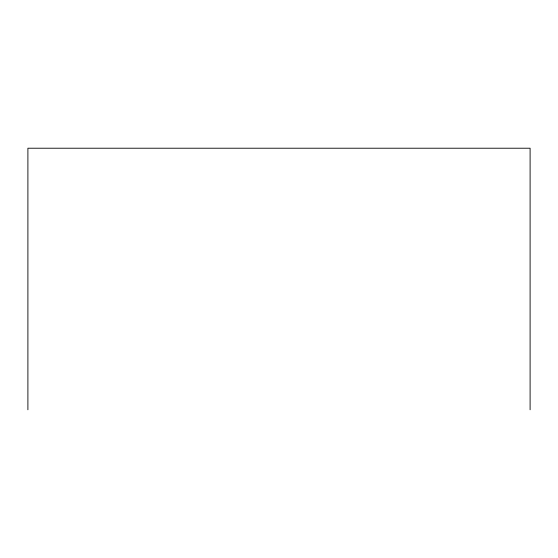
<?xml version="1.0" encoding="UTF-8"?>
<svg xmlns="http://www.w3.org/2000/svg" width="558" height="558" viewBox="0 0 558 558"><rect width="100%" height="100%" fill="white"/><g stroke="black" fill="none" stroke-linecap="round" stroke-linejoin="round"><path stroke-width="0.84" d="M530.1 409.781L530.1 148.219L27.9 148.219L27.9 409.781"/></g></svg>
